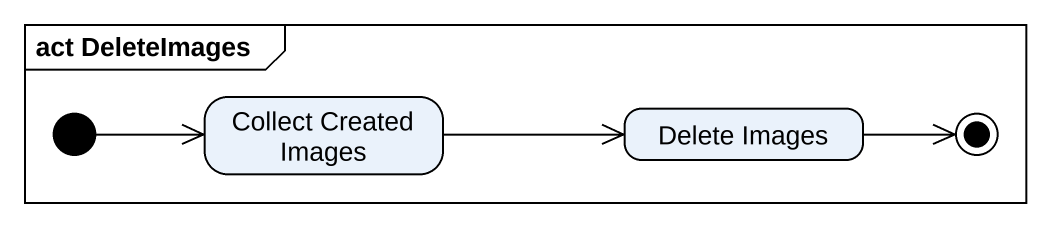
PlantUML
@startuml
mainframe act DeleteImages
hide empty description
state "Collect Created Images" as Collect_Created_Images
state "Delete Images" as Delete_Images
[*] -right-> Collect_Created_Images
Collect_Created_Images -right-> Delete_Images
Delete_Images -right-> [*]
@enduml
